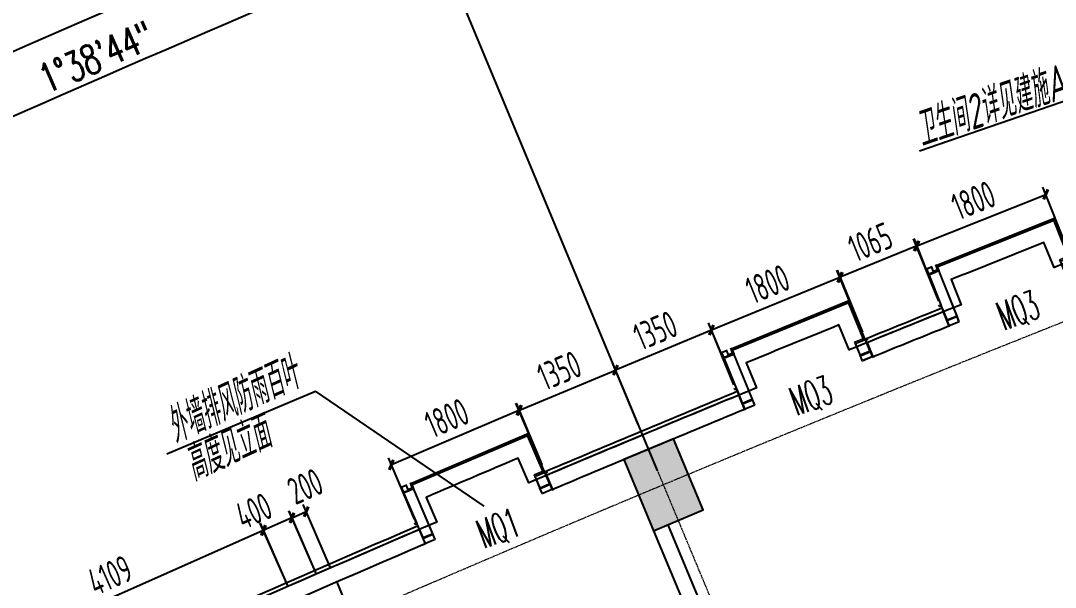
# Model space of a CAD drawing. Header units: millimetres. Extents: x 0 to 12095980, y -6694179 to 0.
# Drawn here: x 11648439 to 11661866, y -6403229 to -6395882 of the extents above; entities that cross this region are included whole.
import ezdxf

# ---------------------------------------------------------------- set-up
doc = ezdxf.new("R2010")
doc.units = ezdxf.units.MM
doc.header["$LTSCALE"] = 10
doc.linetypes.add('A1-RG-AXIS$0$CENTER', pattern=[50.8, 31.75, -6.35, 6.35, -6.35])
for name, color, linetype in [('A1-RD-2F$0$A-DIMS-1：100', 1, 'Continuous'), ('A1-RD-2F$0$A-louban', 5, 'Continuous'), ('A1-RD-2F$0$A-WALL', 7, 'Continuous'), ('A1-RD-2F$0$外保温', 41, 'Continuous'), ('A1-RG-AXIS$0$A-COLU-HATH', 8, 'Continuous'), ('A1-RG-AXIS$0$A-COLUMN', 7, 'Continuous'), ('A1-RG-AXIS$0$A2-RG-AXIS-150$0$A-DIMS-100', 1, 'Continuous'), ('A1-RI-F2$0$A-DIMS-1：100', 1, 'Continuous'), ('A1-RI-F2$0$A-SYMB-STRS', 1, 'Continuous'), ('A1-RI-F2$0$A-TEXT', 4, 'Continuous'), ('A1-RI-F2$0$A-TEXT1', 4, 'Continuous'), ('A1-RI-F2$0$A-WALL', 7, 'Continuous'), ('A1-RI-F2$0$N-SYMB-DOOR', 13, 'Continuous'), ('A1-RI-F2$0$N-SYMB-DOOR1', 13, 'Continuous'), ('A1-RI-F2$0$N-SYMB-DOOR2', 13, 'Continuous')]:
    doc.layers.add(name, color=color, linetype=linetype)
for name, color, linetype, lineweight in [('A1-RD-2F$0$A-WIND-1', 140, 'Continuous', 9), ('A1-RD-2F$0$A-WIND-SILL', 2, 'Continuous', 9), ('A1-RG-AXIS$0$A-GRID', 1, 'A1-RG-AXIS$0$CENTER', 9)]:
    doc.layers.add(name, color=color, linetype=linetype, lineweight=lineweight)
doc.styles.add('A1-RD-2F$0$XD2008', font='xd-hzs.shx', dxfattribs={"width": 0.7, "bigfont": 'xd-hztxt.shx'})
doc.styles.add('A1-RG-AXIS$0$A2-RG-AXIS-150$0$XD2008', font='romans.shx', dxfattribs={"width": 0.7})
doc.styles.add('A1-RI-F2$0$ECADI', font='gbeitc.shx', dxfattribs={"width": 0.7, "bigfont": 'gbcbig.shx'})
doc.styles.add('A1-RI-F2$0$ECADI-SYM', font='simplex.shx', dxfattribs={"width": 0.7, "bigfont": 'hztxt.shx'})
doc.styles.add('A1-RI-F2$0$XD2008', font='xd-hzs.shx', dxfattribs={"width": 0.7, "bigfont": 'xd-hztxt.shx'})
doc.dimstyles.new('A1-RD-2F$0$XD100$0', dxfattribs={"dimscale": 100, "dimtxt": 3.5, "dimasz": 2, "dimexe": 1, "dimexo": 2, "dimgap": 1, "dimtad": 1, "dimdec": 0, "dimdsep": 46, "dimtxsty": 'A1-RD-2F$0$XD2008', "dimblk": 'A1-RD-2F$0$_ArchTick', "dimblk1": 'A1-RD-2F$0$_ArchTick', "dimblk2": 'A1-RD-2F$0$_ArchTick', "dimsah": 1, "dimcen": 2.5, "dimclrd": 1, "dimclre": 1, "dimclrt": 4, "dimaunit": 1, "dimadec": 0, "dimazin": 0, "dimtfac": 1, "dimtdec": 0, "dimtix": 1, "dimtmove": 2, "dimatfit": 3, "dimfxl": 1, "dimtolj": 1, "dimtzin": 0, "dimarcsym": 0})
doc.dimstyles.new('A1-RG-AXIS$0$A2-RG-AXIS-150$0$XD100', dxfattribs={"dimscale": 100, "dimtxt": 5.5, "dimasz": 1.5, "dimexe": 1, "dimexo": 2, "dimgap": 0.5, "dimtad": 1, "dimdec": 0, "dimdsep": 46, "dimtxsty": 'A1-RG-AXIS$0$A2-RG-AXIS-150$0$XD2008', "dimblk": 'A1-RG-AXIS$0$A2-RG-AXIS-150$0$_ArchTick', "dimcen": 2.5, "dimclrt": 4, "dimaunit": 1, "dimadec": 3, "dimazin": 0, "dimtfac": 1, "dimtdec": 0, "dimtix": 1, "dimtmove": 0, "dimatfit": 3, "dimfxl": 1, "dimtolj": 1, "dimtzin": 0, "dimarcsym": 0})
doc.dimstyles.new('A1-RI-F2$0$XD100$0', dxfattribs={"dimscale": 100, "dimtxt": 3.5, "dimasz": 2, "dimexe": 1, "dimexo": 2, "dimgap": 1, "dimtad": 1, "dimdec": 0, "dimdsep": 46, "dimtxsty": 'A1-RI-F2$0$XD2008', "dimblk1": 'A1-RI-F2$0$_ArchTick', "dimblk2": 'A1-RI-F2$0$_ArchTick', "dimsah": 1, "dimcen": 2.5, "dimclrd": 1, "dimclre": 1, "dimclrt": 4, "dimaunit": 1, "dimadec": 0, "dimazin": 0, "dimtfac": 1, "dimtdec": 0, "dimtix": 1, "dimtmove": 2, "dimatfit": 3, "dimfxl": 1, "dimtolj": 1, "dimtzin": 0, "dimarcsym": 0})

# ---------------------------------------------------------------- blocks, each defined once
blk = doc.blocks.new('A1-RD-2F$0$A$C1B714AB4')
at = {"layer": 'A1-RD-2F$0$A-WALL', "linetype": 'ByBlock'}
blk.add_lwpolyline([(1811, 792), (167, 792), (167, 782), (1801, 782), (1801, 268), (1811, 268)], close=True, dxfattribs=at)
at = {"layer": 'A1-RD-2F$0$A-WIND-1', "ltscale": 0.25}
blk.add_lwpolyline([(1821, 802), (157, 802), (157, 772), (1791, 772), (1791, 258), (1821, 258)], close=True, dxfattribs=at)
at = {"layer": 'A1-RD-2F$0$A-WIND-SILL', "color": 2, "linetype": 'ByBlock'}
for p, q in [((1827, 255), (1824, 255)), ((1824, 235), (1844, 235)), ((1841, 255), (1844, 255)), ((0, 0), (0, 5)), ((1848, 0), (1848, 5))]:
    blk.add_line(p, q, dxfattribs=at)
for points in [[(24, 725), (104, 725), (104, 805), (24, 805)], [(174, 725), (154, 725), (104, 725), (24, 725), (24, 305), (24, 305), (24, 285), (24, 85), (174, 85)], [(34, 735), (94, 735), (94, 795), (34, 795)], [(164, 715), (154, 715), (104, 715), (34, 715), (34, 305), (34, 285), (34, 95), (164, 95)], [(154, 745), (154, 725), (104, 725), (104, 745)], [(151, 742), (151, 728), (107, 728), (107, 742)], [(154, 805), (174, 805), (174, 802), (157, 802), (157, 772), (174, 772), (174, 769), (154, 769)], [(154, 769), (174, 769), (174, 725), (154, 725)], [(157, 766), (171, 766), (171, 728), (157, 728)], [(4, 285), (4, 305), (7, 305), (7, 288), (21, 288), (21, 305), (24, 305), (24, 285)], [(1788, 255), (1788, 275), (1674, 275), (1674, 255)], [(1785, 258), (1785, 272), (1677, 272), (1677, 258)], [(1824, 255), (1824, 275), (1821, 275), (1821, 258), (1791, 258), (1791, 275), (1788, 275), (1788, 255)], [(1824, 235), (1824, 235), (1824, 255), (1674, 255), (1674, 85), (1824, 85)], [(24, 5), (174, 5), (174, 85), (24, 85)], [(34, 15), (164, 15), (164, 75), (34, 75)], [(1824, 5), (1674, 5), (1674, 85), (1824, 85)], [(1814, 15), (1684, 15), (1684, 75), (1814, 75)]]:
    blk.add_lwpolyline(points, close=True, dxfattribs=at)
for points in [[(1814, 235), (1814, 245), (1684, 245), (1684, 95), (1814, 95), (1814, 235)], [(1824, 255), (1824, 235)], [(1841, 255), (1841, 238), (1827, 238), (1827, 255)], [(1844, 255), (1844, 235)], [(24, 5), (0, 5)], [(30, 5), (30, 0), (0, 0)], [(1819, 5), (1819, 0), (1848, 0)], [(1824, 5), (1848, 5)]]:
    blk.add_lwpolyline(points, dxfattribs=at)
blk = doc.blocks.new('A1-RD-2F$0$_ArchTick')
at = {"color": 0, "linetype": 'ByBlock', "const_width": 0.4}
blk.add_lwpolyline([(-0.5, -0.5), (0.5, 0.5)], dxfattribs=at)
blk = doc.blocks.new('*D605')
at = {"layer": 'A1-RD-2F$0$A-DIMS-1：100', "color": 1, "linetype": 'ByBlock', "lineweight": -2, "transparency": 16777216}
for p, q in [((11660355, -6399519), (11660024, -6398712)), ((11660062, -6398804), (11659076, -6399208)), ((11659369, -6399922), (11659038, -6399115))]:
    blk.add_line(p, q, dxfattribs=at)
at = {"layer": 'A1-RD-2F$0$A-DIMS-1：100', "color": 1, "linetype": 'ByBlock', "lineweight": -2, "transparency": 16777216, "xscale": 100, "yscale": 100, "zscale": 100}
for p, rotation in [((11660062, -6398804), 22.26248979873529), ((11659076, -6399208), 202.2624897987353)]:
    blk.add_blockref('A1-RD-2F$0$_ArchTick', p, dxfattribs=dict(at, rotation=rotation))
at = {"layer": 'A1-RD-2F$0$A-DIMS-1：100', "color": 4, "linetype": 'ByBlock', "transparency": 16777216, "insert": (11659465, -6398752), "char_height": 350, "attachment_point": 5, "rotation": 22.2625, "style": 'A1-RD-2F$0$XD2008'}
blk.add_mtext('\\A1;1065', dxfattribs=at)
blk = doc.blocks.new('*D606')
at = {"layer": 'A1-RD-2F$0$A-DIMS-1：100', "color": 1, "linetype": 'ByBlock', "lineweight": -2, "transparency": 16777216}
for p, q in [((11662028, -6398851), (11661705, -6398041)), ((11660070, -6398801), (11661742, -6398134)), ((11660356, -6399518), (11660033, -6398708))]:
    blk.add_line(p, q, dxfattribs=at)
at = {"layer": 'A1-RD-2F$0$A-DIMS-1：100', "color": 1, "linetype": 'ByBlock', "lineweight": -2, "transparency": 16777216, "xscale": 100, "yscale": 100, "zscale": 100}
for p, rotation in [((11661742, -6398134), 21.74515799848771), ((11660070, -6398801), 201.7451579984877)]:
    blk.add_blockref('A1-RD-2F$0$_ArchTick', p, dxfattribs=dict(at, rotation=rotation))
at = {"layer": 'A1-RD-2F$0$A-DIMS-1：100', "color": 4, "linetype": 'ByBlock', "transparency": 16777216, "insert": (11660804, -6398212), "char_height": 350, "attachment_point": 5, "rotation": 21.7452, "style": 'A1-RD-2F$0$XD2008'}
blk.add_mtext('\\A1;1800', dxfattribs=at)
blk = doc.blocks.new('*D607')
at = {"layer": 'A1-RD-2F$0$A-DIMS-1：100', "color": 1, "linetype": 'ByBlock', "lineweight": -2, "transparency": 16777216}
for p, q in [((11659360, -6399920), (11659031, -6399118)), ((11659069, -6399211), (11657403, -6399893)), ((11657694, -6400602), (11657366, -6399800))]:
    blk.add_line(p, q, dxfattribs=at)
at = {"layer": 'A1-RD-2F$0$A-DIMS-1：100', "color": 1, "linetype": 'ByBlock', "lineweight": -2, "transparency": 16777216, "xscale": 100, "yscale": 100, "zscale": 100}
for p, rotation in [((11659069, -6399211), 22.26248608168878), ((11657403, -6399893), 202.2624860816888)]:
    blk.add_blockref('A1-RD-2F$0$_ArchTick', p, dxfattribs=dict(at, rotation=rotation))
at = {"layer": 'A1-RD-2F$0$A-DIMS-1：100', "color": 4, "linetype": 'ByBlock', "transparency": 16777216, "insert": (11658132, -6399297), "char_height": 350, "attachment_point": 5, "rotation": 22.2625, "style": 'A1-RD-2F$0$XD2008'}
blk.add_mtext('\\A1;1800', dxfattribs=at)
blk = doc.blocks.new('*D608')
at = {"layer": 'A1-RD-2F$0$A-DIMS-1：100', "color": 1, "linetype": 'ByBlock', "lineweight": -2, "transparency": 16777216}
for p, q in [((11657698, -6400600), (11657365, -6399800)), ((11657403, -6399893), (11656158, -6400413)), ((11656453, -6401120), (11656119, -6400320))]:
    blk.add_line(p, q, dxfattribs=at)
at = {"layer": 'A1-RD-2F$0$A-DIMS-1：100', "color": 1, "linetype": 'ByBlock', "lineweight": -2, "transparency": 16777216, "xscale": 100, "yscale": 100, "zscale": 100}
for p, rotation in [((11657403, -6399893), 22.64786815167663), ((11656158, -6400413), 202.6478681516766)]:
    blk.add_blockref('A1-RD-2F$0$_ArchTick', p, dxfattribs=dict(at, rotation=rotation))
at = {"layer": 'A1-RD-2F$0$A-DIMS-1：100', "color": 4, "linetype": 'ByBlock', "transparency": 16777216, "insert": (11656675, -6399899), "char_height": 350, "attachment_point": 5, "rotation": 22.6479, "style": 'A1-RD-2F$0$XD2008'}
blk.add_mtext('\\A1;1350', dxfattribs=at)
blk = doc.blocks.new('*D609')
at = {"layer": 'A1-RD-2F$0$A-DIMS-1：100', "color": 1, "linetype": 'ByBlock', "lineweight": -2, "transparency": 16777216}
for p, q in [((11655205, -6401639), (11654866, -6400843)), ((11654905, -6400935), (11653249, -6401641)), ((11653549, -6402344), (11653210, -6401549))]:
    blk.add_line(p, q, dxfattribs=at)
at = {"layer": 'A1-RD-2F$0$A-DIMS-1：100', "color": 1, "linetype": 'ByBlock', "lineweight": -2, "transparency": 16777216, "xscale": 100, "yscale": 100, "zscale": 100}
for p, rotation in [((11654905, -6400935), 23.07395730654539), ((11653249, -6401641), 203.0739573065454)]:
    blk.add_blockref('A1-RD-2F$0$_ArchTick', p, dxfattribs=dict(at, rotation=rotation))
at = {"layer": 'A1-RD-2F$0$A-DIMS-1：100', "color": 4, "linetype": 'ByBlock', "transparency": 16777216, "insert": (11653969, -6401035), "char_height": 350, "attachment_point": 5, "rotation": 23.074, "style": 'A1-RD-2F$0$XD2008'}
blk.add_mtext('\\A1;1800', dxfattribs=at)
blk = doc.blocks.new('*D635')
at = {"layer": 'A1-RD-2F$0$A-DIMS-1：100', "color": 1, "linetype": 'ByBlock', "lineweight": -2, "transparency": 16777216}
for p, q in [((11656452, -6401118), (11656119, -6400320)), ((11654912, -6400932), (11656158, -6400413)), ((11655206, -6401638), (11654873, -6400840))]:
    blk.add_line(p, q, dxfattribs=at)
at = {"layer": 'A1-RD-2F$0$A-DIMS-1：100', "color": 1, "linetype": 'ByBlock', "lineweight": -2, "transparency": 16777216, "xscale": 100, "yscale": 100, "zscale": 100}
for p, rotation in [((11656158, -6400413), 22.64786815200785), ((11654912, -6400932), 202.6478681520079)]:
    blk.add_blockref('A1-RD-2F$0$_ArchTick', p, dxfattribs=dict(at, rotation=rotation))
at = {"layer": 'A1-RD-2F$0$A-DIMS-1：100', "color": 4, "linetype": 'ByBlock', "transparency": 16777216, "insert": (11655429, -6400419), "char_height": 350, "attachment_point": 5, "rotation": 22.6479, "style": 'A1-RD-2F$0$XD2008'}
blk.add_mtext('\\A1;1350', dxfattribs=at)
blk = doc.blocks.new('A1-RI-F2$0$_ArchTick')
at = {"color": 0, "linetype": 'ByBlock', "const_width": 0.4}
blk.add_lwpolyline([(-0.5, -0.5), (0.5, 0.5)], dxfattribs=at)
blk = doc.blocks.new('*D388')
at = {"layer": 'A1-RI-F2$0$A-DIMS-1：100', "color": 1, "linetype": 'ByBlock', "lineweight": -2, "transparency": 16777216}
for p, q in [((11652277, -6403057), (11651919, -6402237)), ((11651959, -6402329), (11651592, -6402489)), ((11651910, -6403217), (11651552, -6402397))]:
    blk.add_line(p, q, dxfattribs=at)
at = {"layer": 'A1-RI-F2$0$A-DIMS-1：100', "color": 1, "linetype": 'ByBlock', "lineweight": -2, "transparency": 16777216, "xscale": 100, "yscale": 100, "zscale": 100}
for p, rotation in [((11651959, -6402329), 23.57659062287989), ((11651592, -6402489), 203.5765906228799)]:
    blk.add_blockref('A1-RI-F2$0$_ArchTick', p, dxfattribs=dict(at, rotation=rotation))
at = {"layer": 'A1-RI-F2$0$A-DIMS-1：100', "color": 4, "linetype": 'ByBlock', "transparency": 16777216, "insert": (11651462, -6402240), "char_height": 350, "attachment_point": 5, "rotation": 23.5766, "style": 'A1-RI-F2$0$XD2008'}
blk.add_mtext('\\A1;400', dxfattribs=at)
blk = doc.blocks.new('*D391')
at = {"layer": 'A1-RI-F2$0$A-DIMS-1：100', "color": 1, "linetype": 'ByBlock', "lineweight": -2, "transparency": 16777216}
for p, q in [((11651587, -6402491), (11647830, -6404158)), ((11651909, -6403217), (11651546, -6402400)), ((11648152, -6404884), (11647790, -6404066))]:
    blk.add_line(p, q, dxfattribs=at)
at = {"layer": 'A1-RI-F2$0$A-DIMS-1：100', "color": 1, "linetype": 'ByBlock', "lineweight": -2, "transparency": 16777216, "xscale": 100, "yscale": 100, "zscale": 100}
for p, rotation in [((11651587, -6402491), 23.92111241610926), ((11647830, -6404158), 203.9211124161092)]:
    blk.add_blockref('A1-RI-F2$0$_ArchTick', p, dxfattribs=dict(at, rotation=rotation))
at = {"layer": 'A1-RI-F2$0$A-DIMS-1：100', "color": 4, "linetype": 'ByBlock', "transparency": 16777216, "insert": (11649597, -6403073), "char_height": 350, "attachment_point": 5, "rotation": 23.9211, "style": 'A1-RI-F2$0$XD2008'}
blk.add_mtext('\\A1;4109', dxfattribs=at)
blk = doc.blocks.new('*D392')
at = {"layer": 'A1-RI-F2$0$A-DIMS-1：100', "color": 1, "linetype": 'ByBlock', "lineweight": -2, "transparency": 16777216}
for p, q in [((11652277, -6403058), (11651921, -6402236)), ((11652461, -6402978), (11652104, -6402157)), ((11651961, -6402328), (11652144, -6402248))]:
    blk.add_line(p, q, dxfattribs=at)
at = {"layer": 'A1-RI-F2$0$A-DIMS-1：100', "color": 1, "linetype": 'ByBlock', "lineweight": -2, "transparency": 16777216, "xscale": 100, "yscale": 100, "zscale": 100}
for p, rotation in [((11651961, -6402328), 203.4700915091225), ((11652144, -6402248), 23.47009150912249)]:
    blk.add_blockref('A1-RI-F2$0$_ArchTick', p, dxfattribs=dict(at, rotation=rotation))
at = {"layer": 'A1-RI-F2$0$A-DIMS-1：100', "color": 4, "linetype": 'ByBlock', "transparency": 16777216, "insert": (11652130, -6401920), "char_height": 350, "attachment_point": 5, "rotation": 23.4701, "style": 'A1-RI-F2$0$XD2008'}
blk.add_mtext('\\A1;200', dxfattribs=at)
blk = doc.blocks.new('A1-RG-AXIS$0$A2-RG-AXIS-150$0$_ArchTick')
at = {"color": 0, "linetype": 'ByBlock', "const_width": 0.4}
blk.add_lwpolyline([(-0.5, -0.5), (0.5, 0.5)], dxfattribs=at)
blk = doc.blocks.new('*D722')
at = {"layer": 'A1-RG-AXIS$0$A2-RG-AXIS-150$0$A-DIMS-100', "color": 0, "lineweight": -2, "ltscale": 3, "transparency": 16777216}
for p, q in [((11670910, -6387267), (11670916, -6387284)), ((11580897, -6435951), (11580908, -6435965))]:
    blk.add_line(p, q, dxfattribs=at)
blk.add_arc((11778732, -6694179), 325182, 109.35703, 127.45663, dxfattribs=at)
at = {"layer": 'A1-RG-AXIS$0$A2-RG-AXIS-150$0$A-DIMS-100', "color": 0, "lineweight": -2, "ltscale": 3, "transparency": 16777216, "xscale": 150, "yscale": 150, "zscale": 150}
for p, rotation in [((11670949, -6387378), 19.35703132825471), ((11580969, -6436044), 217.4566338573137)]:
    blk.add_blockref('A1-RG-AXIS$0$A2-RG-AXIS-150$0$_ArchTick', p, dxfattribs=dict(at, rotation=rotation))
at = {"layer": 'A1-RG-AXIS$0$A2-RG-AXIS-150$0$A-DIMS-100', "color": 4, "ltscale": 3, "transparency": 16777216, "insert": (11623903, -6407911), "char_height": 375, "attachment_point": 5, "rotation": 28.4068, "style": 'A1-RG-AXIS$0$A2-RG-AXIS-150$0$XD2008'}
blk.add_mtext('\\A1;18°5\'59"', dxfattribs=at)
blk = doc.blocks.new('*D729')
at = {"layer": 'A1-RG-AXIS$0$A2-RG-AXIS-150$0$A-DIMS-100', "color": 0, "lineweight": -2, "ltscale": 3, "transparency": 16777216}
for p, q in [((11662070, -6390303), (11662495, -6391409)), ((11656704, -6401715), (11653772, -6394687))]:
    blk.add_line(p, q, dxfattribs=at)
blk.add_arc((11778732, -6694179), 324415, 111.00245, 112.64787, dxfattribs=at)
at = {"layer": 'A1-RG-AXIS$0$A2-RG-AXIS-150$0$A-DIMS-100', "color": 0, "lineweight": -2, "ltscale": 3, "transparency": 16777216, "xscale": 150, "yscale": 150, "zscale": 150}
for p, rotation in [((11662459, -6391316), 21.00244973998976), ((11653810, -6394779), 202.6478681517249)]:
    blk.add_blockref('A1-RG-AXIS$0$A2-RG-AXIS-150$0$_ArchTick', p, dxfattribs=dict(at, rotation=rotation))
at = {"layer": 'A1-RG-AXIS$0$A2-RG-AXIS-150$0$A-DIMS-100', "color": 4, "ltscale": 3, "transparency": 16777216, "insert": (11658021, -6392763), "char_height": 375, "attachment_point": 5, "rotation": 21.8252, "style": 'A1-RG-AXIS$0$A2-RG-AXIS-150$0$XD2008'}
blk.add_mtext('\\A1;1°38\'44"', dxfattribs=at)
blk = doc.blocks.new('*D730')
at = {"layer": 'A1-RG-AXIS$0$A2-RG-AXIS-150$0$A-DIMS-100', "color": 0, "lineweight": -2, "ltscale": 3, "transparency": 16777216}
for p, q in [((11656704, -6401715), (11653772, -6394687)), ((11648357, -6405340), (11645224, -6398399))]:
    blk.add_line(p, q, dxfattribs=at)
blk.add_arc((11778732, -6694179), 324415, 112.64787, 114.29329, dxfattribs=at)
at = {"layer": 'A1-RG-AXIS$0$A2-RG-AXIS-150$0$A-DIMS-100', "color": 0, "lineweight": -2, "ltscale": 3, "transparency": 16777216, "xscale": 150, "yscale": 150, "zscale": 150}
for p, rotation in [((11653810, -6394779), 22.64786815172463), ((11645265, -6398490), 204.29328656346)]:
    blk.add_blockref('A1-RG-AXIS$0$A2-RG-AXIS-150$0$_ArchTick', p, dxfattribs=dict(at, rotation=rotation))
at = {"layer": 'A1-RG-AXIS$0$A2-RG-AXIS-150$0$A-DIMS-100', "color": 4, "ltscale": 3, "transparency": 16777216, "insert": (11649416, -6396353), "char_height": 375, "attachment_point": 5, "rotation": 23.4706, "style": 'A1-RG-AXIS$0$A2-RG-AXIS-150$0$XD2008'}
blk.add_mtext('\\A1;1°38\'44"', dxfattribs=at)
blk = doc.blocks.new('A1-RG-AXIS$0$colu')
at = {"layer": 'A1-RG-AXIS$0$A-COLU-HATH', "linetype": 'ByBlock'}
h = blk.add_hatch(color=256, dxfattribs=at)
h.paths.add_polyline_path([(11591264, -6433839), (11591159, -6433557), (11590222, -6433908), (11590400, -6434382)])
h.paths.add_polyline_path([(11582706, -6437301), (11582516, -6436795), (11581580, -6437146), (11581701, -6437474)])
h.paths.add_polyline_path([(11590472, -6449024), (11591080, -6449817), (11591635, -6449392), (11591027, -6448598)])
h.paths.add_polyline_path([(11597647, -6443800), (11598174, -6444530), (11598741, -6444120), (11598215, -6443391)])
h.paths.add_polyline_path([(11585545, -6442594), (11586154, -6443388), (11586709, -6442962), (11586101, -6442168)])
h.paths.add_polyline_path([(11592849, -6437150), (11593376, -6437880), (11593943, -6437471), (11593417, -6436741)])
h.paths.add_polyline_path([(11606395, -6455924), (11606921, -6456654), (11607489, -6456244), (11606962, -6455514)])
h.paths.add_polyline_path([(11601626, -6449315), (11602153, -6450044), (11602720, -6449635), (11602194, -6448905)])
edge = h.paths.add_edge_path()
edge.add_arc((11595249, -6454684), 425, 0, 360)
edge = h.paths.add_edge_path()
edge.add_arc((11600176, -6461115), 425, 0, 360)
h.paths.add_polyline_path([(11613307, -6451074), (11613812, -6451818), (11614392, -6451425), (11613886, -6450680)])
h.paths.add_polyline_path([(11620356, -6446424), (11620839, -6447183), (11621430, -6446806), (11620946, -6446047)])
h.paths.add_polyline_path([(11615974, -6439552), (11616458, -6440311), (11617048, -6439934), (11616564, -6439175)])
h.paths.add_polyline_path([(11608730, -6444330), (11609235, -6445075), (11609815, -6444682), (11609309, -6443937)])
h.paths.add_polyline_path([(11600306, -6431919), (11600812, -6432664), (11601391, -6432270), (11600885, -6431526)])
h.paths.add_polyline_path([(11607910, -6426904), (11608394, -6427663), (11608984, -6427286), (11608500, -6426527)])
h.paths.add_polyline_path([(11630302, -6423285), (11630693, -6423983), (11631129, -6423739), (11630739, -6423040)])
h.paths.add_polyline_path([(11626248, -6416039), (11626639, -6416737), (11627075, -6416493), (11626684, -6415795)])
h.paths.add_polyline_path([(11627535, -6441978), (11627997, -6442751), (11628598, -6442392), (11628136, -6441619)])
h.paths.add_polyline_path([(11634839, -6437741), (11635279, -6438526), (11635889, -6438184), (11635450, -6437399)])
h.paths.add_polyline_path([(11615655, -6422109), (11616117, -6422881), (11616718, -6422522), (11616256, -6421750)])
h.paths.add_polyline_path([(11619863, -6429147), (11620325, -6429919), (11620926, -6429560), (11620464, -6428788)])
h.paths.add_polyline_path([(11630859, -6430629), (11631299, -6431414), (11631910, -6431072), (11631470, -6430287)])
h.paths.add_polyline_path([(11627539, -6424694), (11627978, -6425480), (11628589, -6425138), (11628150, -6424353)])
h.paths.add_polyline_path([(11623353, -6434983), (11623815, -6435756), (11624415, -6435396), (11623953, -6434624)])
h.paths.add_polyline_path([(11623535, -6417538), (11623974, -6418324), (11624585, -6417982), (11624146, -6417197)])
h.paths.add_polyline_path([(11635339, -6420464), (11635756, -6421262), (11636376, -6420938), (11635960, -6420140)])
h.paths.add_polyline_path([(11645506, -6407138), (11645842, -6407864), (11645388, -6408074), (11645053, -6407348)])
h.paths.add_polyline_path([(11648218, -6414201), (11648554, -6414927), (11649008, -6414718), (11648672, -6413991)])
h.paths.add_polyline_path([(11649797, -6429904), (11650191, -6430713), (11650820, -6430407), (11650426, -6429597)])
h.paths.add_polyline_path([(11632163, -6412872), (11631542, -6413196), (11632283, -6414615), (11632904, -6414290)])
h.paths.add_polyline_path([(11648553, -6404923), (11647915, -6405211), (11648573, -6406669), (11649211, -6406381)])
h.paths.add_polyline_path([(11638488, -6426491), (11638905, -6427289), (11639525, -6426965), (11639108, -6426167)])
h.paths.add_polyline_path([(11646232, -6422575), (11646626, -6423384), (11647255, -6423078), (11646862, -6422268)])
h.paths.add_polyline_path([(11643258, -6416460), (11643651, -6417269), (11644281, -6416963), (11643887, -6416153)])
edge = h.paths.add_edge_path()
edge.add_arc((11640554, -6410101), 425, 0, 360)
h.paths.add_polyline_path([(11642262, -6433715), (11642678, -6434512), (11643299, -6434188), (11642882, -6433391)])
h.paths.add_polyline_path([(11657439, -6426310), (11657809, -6427131), (11658447, -6426843), (11658077, -6426022)])
h.paths.add_polyline_path([(11654086, -6418882), (11654456, -6419702), (11655094, -6419414), (11654724, -6418594)])
h.paths.add_polyline_path([(11659423, -6409141), (11659770, -6409971), (11660416, -6409702), (11660069, -6408871)])
h.paths.add_polyline_path([(11651288, -6412684), (11651658, -6413504), (11652296, -6413216), (11651926, -6412396)])
h.paths.add_polyline_path([(11672567, -6404095), (11672841, -6404846), (11673311, -6404675), (11673037, -6403924)])
h.paths.add_polyline_path([(11669749, -6396288), (11670092, -6397229), (11670562, -6397058), (11670219, -6396117)])
h.paths.add_polyline_path([(11678236, -6409178), (11678568, -6410121), (11679228, -6409889), (11678897, -6408946)])
h.paths.add_polyline_path([(11675949, -6402668), (11676281, -6403611), (11676941, -6403379), (11676610, -6402436)])
h.paths.add_polyline_path([(11662042, -6415416), (11662388, -6416247), (11663034, -6415977), (11662688, -6415147)])
h.paths.add_polyline_path([(11670094, -6412181), (11670417, -6413021), (11671070, -6412770), (11670748, -6411930)])
h.paths.add_polyline_path([(11656266, -6401573), (11656651, -6402496), (11657297, -6402226), (11656912, -6401304)])
h.paths.add_polyline_path([(11664718, -6398177), (11665077, -6399111), (11665730, -6398860), (11665372, -6397926)])
h.paths.add_polyline_path([(11667657, -6405832), (11667980, -6406673), (11668633, -6406422), (11668311, -6405582)])
h.paths.add_polyline_path([(11673265, -6395025), (11673596, -6395969), (11674256, -6395737), (11673925, -6394793)])
edge = h.paths.add_edge_path()
edge.add_arc((11681417, -6417175), 425, 0, 360)
h.paths.add_polyline_path([(11673015, -6419789), (11673338, -6420629), (11673991, -6420379), (11673669, -6419538)])
h.paths.add_polyline_path([(11665180, -6422938), (11665527, -6423769), (11666173, -6423499), (11665826, -6422668)])
at = {"layer": 'A1-RG-AXIS$0$A-COLUMN'}
blk.add_lwpolyline([(11656266, -6401573), (11656651, -6402496), (11657297, -6402226), (11656912, -6401304)], close=True, dxfattribs=at)
blk = doc.blocks.new('A1-RI-F2$0$mc')
at = {"layer": 'A1-RI-F2$0$N-SYMB-DOOR', "style": 'A1-RI-F2$0$ECADI-SYM', "width": 0.7}
for tag, p in [('门窗主编号1', (55.7, -311.3)), ('门窗主编号2', (667.6, -311.3))]:
    blk.add_attdef(tag, p, '', height=180, dxfattribs=at)
at = {"layer": 'A1-RI-F2$0$N-SYMB-DOOR', "style": 'A1-RI-F2$0$ECADI-SYM', "width": 0.7, "flags": 1}
for tag, p in [('洞口尺寸(宽X高)', (55.6, -717.2)), ('备注', (57.1, -921.2))]:
    blk.add_attdef(tag, p, '', height=180, dxfattribs=at)
at = {"layer": 'A1-RI-F2$0$N-SYMB-DOOR1', "style": 'A1-RI-F2$0$ECADI-SYM', "width": 0.7}
blk.add_attdef('门窗辅编号1', (55.7, -516.1), '', height=180, dxfattribs=at)
at = {"layer": 'A1-RI-F2$0$N-SYMB-DOOR2', "style": 'A1-RI-F2$0$ECADI-SYM', "width": 0.7}
blk.add_attdef('门窗辅编号2', (311.5, -516.1), '', height=180, dxfattribs=at)
blk = doc.blocks.new('A1-RD-2F')
at = {"linetype": 'ByBlock'}
for p, q in [((11660411, -6399657.9), (11660485.1, -6399843.7)), ((11659422.7, -6400056.8), (11659498.4, -6400242)), ((11657756.6, -6400738), (11657832.3, -6400923.1)), ((11655263.8, -6401778.1), (11655342.4, -6401962)), ((11653608.1, -6402482.7), (11653686.2, -6402666.8))]:
    blk.add_line(p, q, dxfattribs=at)
at = {"layer": 'A1-RD-2F$0$A-louban'}
blk.add_lwpolyline([(11674044.9, -6394540.6, 0.0055257), (11667448.1, -6396927.4), (11667323.5, -6396600.3, 0.0025517), (11666108.9, -6397057.8), (11666233.2, -6397385, 0.0036833), (11661849.4, -6399083.9), (11661717.6, -6398759.6, 0.0010199), (11660513.4, -6399239.5), (11660643, -6399564.6, 0.0012339), (11659190.3, -6400151), (11659056.7, -6399827.5, 0.0010212), (11657855.3, -6400318.8), (11657987.8, -6400642.8, 0.0025217), (11655033.1, -6401875.6), (11654894.9, -6401554, 0.0011154), (11653700.6, -6402062.3), (11653837.6, -6402384.4, 0.0053613), (11647609.3, -6405129.5)], format="xyb", dxfattribs=at)
at = {"layer": 'A1-RD-2F$0$A-WALL', "linetype": 'ByBlock'}
for centre, radius, start, end in [((11778724.2, -6694172.8), 317391, 111.886427, 112.07882), ((11778724.2, -6694172.8), 317191, 111.88653, 112.078721), ((11778729.3, -6694180.2), 317400, 112.404044, 112.891681), ((11778836.4, -6694435.5), 317476.8, 112.404522, 112.891421), ((11778729.3, -6694180.2), 317400, 113.216508, 114.400131), ((11778761, -6694251.1), 317277.6, 113.21687, 114.394258)]:
    blk.add_arc(centre, radius, start, end, dxfattribs=at)
at = {"layer": 'A1-RD-2F$0$外保温'}
for centre, radius, start, end in [((11778724.2, -6694172.8), 317441, 111.886376, 112.078869), ((11778729.3, -6694180.2), 317450, 112.404044, 112.891681), ((11778729.3, -6694180.2), 317450, 113.216508, 114.401579)]:
    blk.add_arc(centre, radius, start, end, dxfattribs=at)
at = {"layer": 'A1-RD-2F$0$A-WIND-SILL', "linetype": 'ByBlock'}
for p, rotation in [((11660464.6, -6399857.3), 21.72377571219408), ((11657811.9, -6400936.9), 22.23476763414702), ((11653666, -6402680.9), 23.05375347932533)]:
    blk.add_blockref('A1-RD-2F$0$A$C1B714AB4', p, dxfattribs=dict(at, rotation=rotation))
at = {"layer": 'A1-RD-2F$0$A-DIMS-1：100', "color": 3, "linetype": 'ByBlock'}
for p1, p2, distance, picture, middle in [((11660430.3, -6399703.8), (11662102.2, -6399037), 971.9, '*D606', (11660804.3, -6398212.2)), ((11660430.3, -6399703.8), (11659444.4, -6400107.4), -972, '*D605', (11659465, -6398751.6)), ((11659435.3, -6400104.9), (11657769.5, -6400786.8), -966.1, '*D607', (11658132.2, -6399297.2)), ((11657775.5, -6400784.3), (11656529.6, -6401304.1), -966.1, '*D608', (11656674.6, -6399898.8)), ((11655283.1, -6401822.5), (11656529, -6401302.7), 964.5, '*D635', (11655428.8, -6400418.7)), ((11655283.1, -6401822.5), (11653627, -6402528), -964.5, '*D609', (11653969.3, -6401035))]:
    dim = blk.add_aligned_dim(p1=p1, p2=p2, distance=distance, dimstyle='A1-RD-2F$0$XD100$0', override={"dimasz": 1}, dxfattribs=at)
    dim.commit()
    dim.dimension.update_dxf_attribs({"geometry": picture, "text_midpoint": middle})
blk = doc.blocks.new('A1-RG-AXIS')
at = {"layer": 'A1-RG-AXIS$0$A-GRID', "linetype": 'A1-RG-AXIS$0$CENTER', "ltscale": 0.05}
blk.add_lwpolyline([(11682866.1, -6392336.6, 0.1037295), (11569674.9, -6456283.6, 0.1037295)], format="xyb", dxfattribs=at)
blk.add_lwpolyline([(11669336.1, -6431989.7), (11653315.8, -6393593.7)], dxfattribs=at)
blk.add_arc((11778731.9, -6694178.6), 308600, 107.574373, 131.323037, dxfattribs=at)
at = {"layer": 'A1-RG-AXIS$0$A-COLU-HATH', "linetype": 'ByBlock'}
blk.add_blockref('A1-RG-AXIS$0$colu', (0, 0), dxfattribs=at)
at = {"layer": 'A1-RG-AXIS$0$A2-RG-AXIS-150$0$A-DIMS-100', "ltscale": 3}
for base, p1, p2, picture, middle in [((11639299.9, -6400406.2), (11670976.3, -6387456), (11581018.9, -6436109.7), '*D722', (11623903.2, -6407910.6)), ((11659565.1, -6392442.7), (11661998.5, -6390116.5), (11656781.4, -6401899.7), '*D729', (11658020.7, -6392762.9)), ((11650950.2, -6395988.9), (11656781.4, -6401899.7), (11648439.1, -6405521.9), '*D730', (11649415.6, -6396353.3))]:
    dim = blk.add_angular_dim_3p(base=base, center=(11778731.9, -6694178.6), p1=p1, p2=p2, dimstyle='A1-RG-AXIS$0$A2-RG-AXIS-150$0$XD100', override={"dimtxt": 3.75, "dimadec": 4}, dxfattribs=at)
    dim.commit()
    dim.dimension.update_dxf_attribs({"geometry": picture, "text_midpoint": middle})
blk = doc.blocks.new('A1-RI-F2')
at = {"layer": 'A1-RI-F2$0$A-SYMB-STRS'}
blk.add_lwpolyline([(11656332.7, -6402967, 0, 0, 0), (11656067.7, -6404471.5, 80, 0, 0), (11656015.7, -6404766.9, 0, 0, 0)], format="xyseb", dxfattribs=at)
at = {"layer": 'A1-RI-F2$0$A-TEXT'}
for p, q in [((11660104.9, -6397569.7), (11663668.8, -6396338)), ((11650336.4, -6401500.3), (11652264.3, -6400687)), ((11654455.2, -6402175.5), (11652262.5, -6400687.7))]:
    blk.add_line(p, q, dxfattribs=at)
at = {"layer": 'A1-RI-F2$0$A-WALL', "linetype": 'ByBlock'}
for p, q in [((11656651.1, -6402495.9), (11658229.8, -6406279.8)), ((11656835.7, -6402418.8), (11659145.9, -6407956.3)), ((11652540.1, -6403160.6), (11654503.9, -6407867.7))]:
    blk.add_line(p, q, dxfattribs=at)
at = {"color": 3, "linetype": 'ByBlock'}
blk.add_blockref('A1-RD-2F', (0, 0), dxfattribs=at)
at = {"linetype": 'ByBlock'}
blk.add_blockref('A1-RG-AXIS', (0, 0), dxfattribs=at)
at = {"layer": 'A1-RI-F2$0$N-SYMB-DOOR'}
ref = blk.add_blockref('A1-RI-F2$0$mc', (11660958.5, -6399493.5), dxfattribs=dict(at, xscale=1.500000000048678, yscale=1.500000000048678, rotation=20.04679858175119))
ref.add_attrib('门窗主编号1', 'MQ3', (11661197, -6399903.5), dxfattribs={"height": 375, "rotation": 20.0468, "style": 'A1-RI-F2$0$ECADI-SYM', "width": 0.5})
ref = blk.add_blockref('A1-RI-F2$0$mc', (11658270.7, -6400599.2), dxfattribs=dict(at, xscale=1.500000000048678, yscale=1.500000000048678, rotation=20.04679858175119))
ref.add_attrib('门窗主编号1', 'MQ3', (11658509.2, -6401009.1), dxfattribs={"height": 375, "rotation": 20.0468, "style": 'A1-RI-F2$0$ECADI-SYM', "width": 0.5})
ref = blk.add_blockref('A1-RI-F2$0$mc', (11654211.5, -6402318.8), dxfattribs=dict(at, xscale=1.500000000048678, yscale=1.500000000048678, rotation=20.04679858175119))
ref.add_attrib('门窗主编号1', 'MQ1', (11654450, -6402728.8), dxfattribs={"height": 375, "rotation": 20.0468, "style": 'A1-RI-F2$0$ECADI-SYM', "width": 0.5})
at = {"layer": 'A1-RI-F2$0$A-TEXT', "style": 'A1-RI-F2$0$ECADI', "width": 0.7}
for s, rotation, p in [('卫生间2详见建施A-A1-60-01', 18.92195, (11660141.4, -6397525.6, 0)), ('外墙排风防雨百叶', 24.49404, (11650458.3, -6401376.6)), ('高度见立面', 24.49404, (11650698, -6401869))]:
    blk.add_text(s, height=450, rotation=rotation, dxfattribs=at).set_placement(p)
at = {"layer": 'A1-RI-F2$0$A-TEXT1', "style": 'A1-RI-F2$0$ECADI', "width": 0.7}
for tag, p in [('（-0.050）', (11749732.1, -6422418.7)), ('（结构标高）', (11757640.8, -6422418.7))]:
    blk.add_attdef(tag, p, '', height=375, dxfattribs=at)
at = {"layer": 'A1-RI-F2$0$A-DIMS-1：100', "color": 3, "linetype": 'ByBlock'}
for base, p1, p2, angle, picture, middle in [((11652144, -6402248.4), (11652357.1, -6403241.4), (11652540.6, -6403161.7), 23.47009, '*D392', (11652129.9, -6401919.7)), ((11651592.2, -6402488.9), (11652356.6, -6403240.3), (11651990, -6403400.3), 203.57659, '*D388', (11651462.4, -6402239.8))]:
    dim = blk.add_linear_dim(base=base, p1=p1, p2=p2, angle=angle, dimstyle='A1-RI-F2$0$XD100$0', override={"dimasz": 1}, dxfattribs=at)
    dim.commit()
    dim.dimension.update_dxf_attribs({"geometry": picture, "text_midpoint": middle, "dimtype": 129})
dim = blk.add_aligned_dim(p1=(11651990, -6403400.3), p2=(11648233.6, -6405066.5), distance=-994.4, dimstyle='A1-RI-F2$0$XD100$0', override={"dimasz": 1}, dxfattribs=at)
dim.commit()
dim.dimension.update_dxf_attribs({"geometry": '*D391', "text_midpoint": (11649597.1, -6403073)})

msp = doc.modelspace()

# ---------------------------------------------------------------- block references
msp.add_blockref('A1-RI-F2', (0, 0))

doc.saveas('drawing.dxf')
